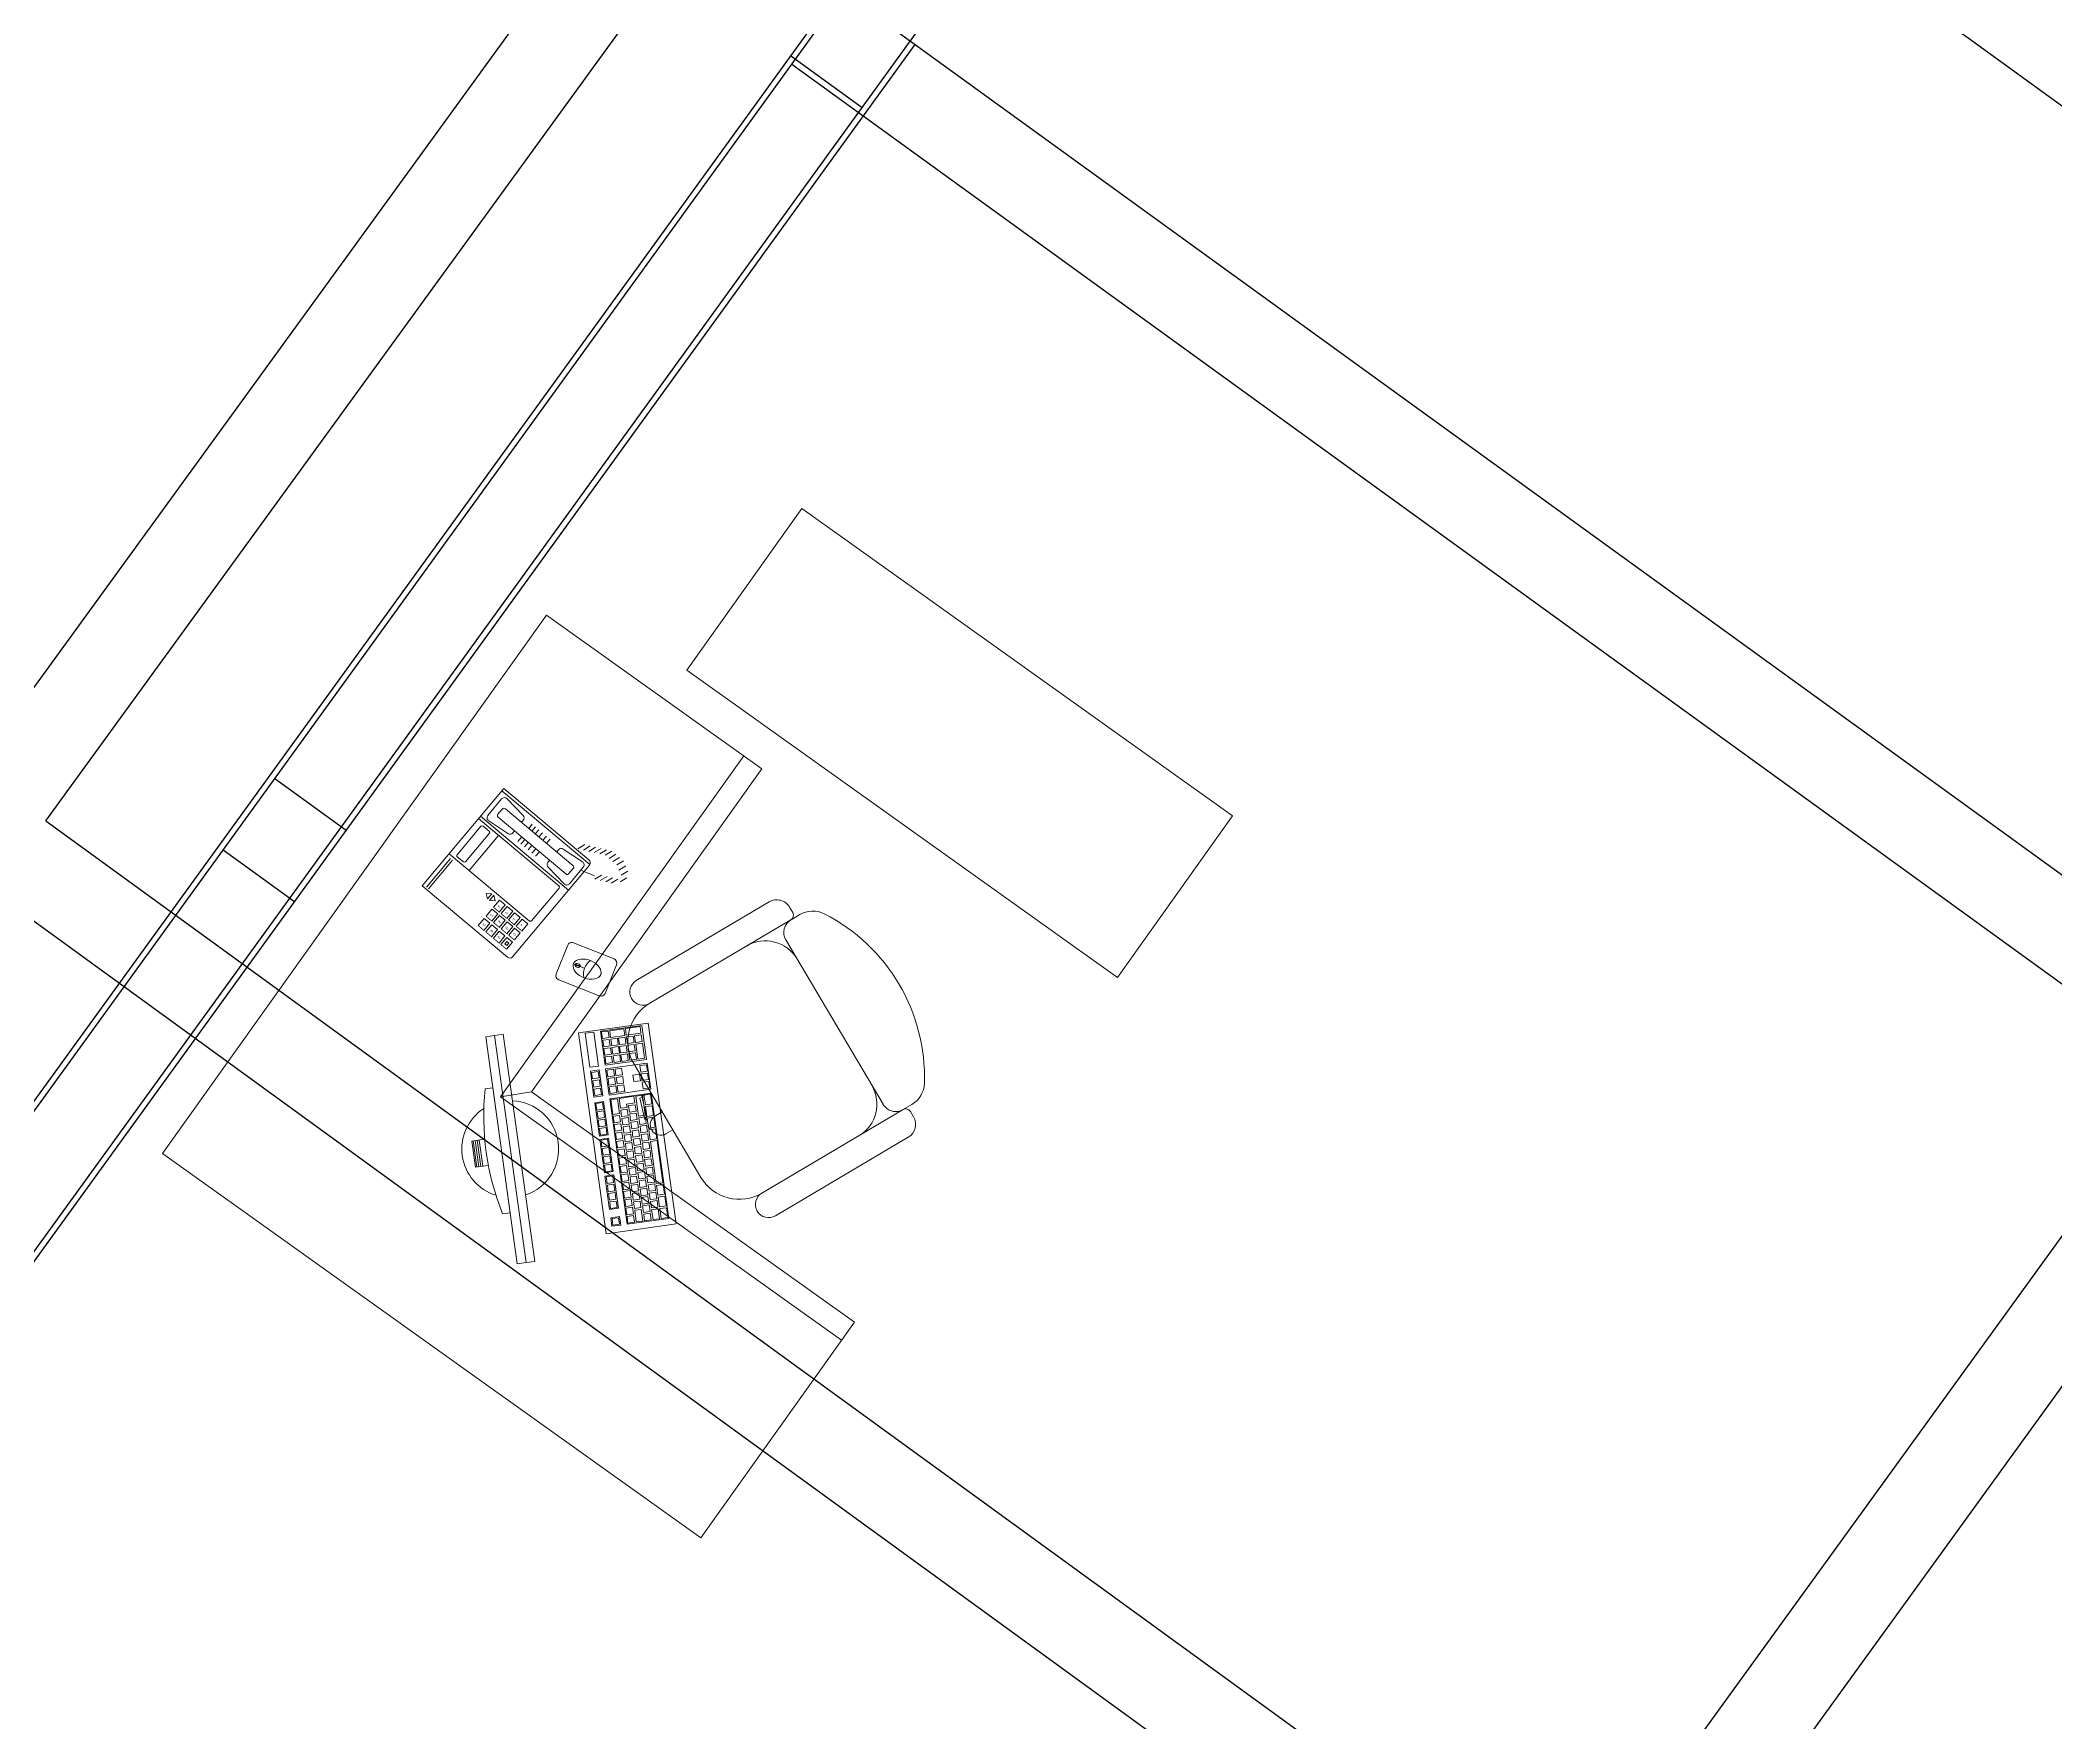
# Model space of a CAD drawing. Header units: metres. Extents: x 141303 to 146299, y 125960 to 127091.
# Drawn here: x 142364.159 to 142368.73, y 126633.129 to 126636.944 of the extents above; entities that cross this region are included whole.
import ezdxf

# ---------------------------------------------------------------- set-up
doc = ezdxf.new("R2010")
doc.units = ezdxf.units.M
doc.header["$MEASUREMENT"] = 0
for name, color, linetype, lineweight in [('C02_MOB-EQUIP GINE-PEDIATRÍA$0$MOBILIARIO ADMINISTRATIVO', 7, 'Continuous', 0), ('C07_MOB-C.EXT Y FARMACIA$0$007_ADMISIÓN_HOSPITALARIA$0$SANCTORUM_ADMISION HOSPITALARIA_V5$0$007_ADMISIÓN_HOSPITALARIA$0$02.-PLANTA BAJA GENERAL$0$MOB', 7, 'Continuous', 0), ('NVMI_WALL', 7, 'Continuous', 30)]:
    doc.layers.add(name, color=color, linetype=linetype, lineweight=lineweight)
doc.layers.add('Computadoras -TI', color=3, linetype='Continuous')
doc.layers.add('Telefonos -TI', color=3, linetype='Continuous')
doc.layers.get('0').off()
doc.styles.add('C07_MOB-C.EXT Y FARMACIA$0$007_ADMISIÓN_HOSPITALARIA$0$SANCTORUM_ADMISION HOSPITALARIA_V5$0$007_ADMISIÓN_HOSPITALARIA$0$02.-PLANTA BAJA GENERAL$0$LEROY', font='LEROY.SHX', dxfattribs={"width": 1.25, "height": 1})

# ---------------------------------------------------------------- blocks, each defined once
blk = doc.blocks.new('C02_MOB-EQUIP GINE-PEDIATRÍA$0$SILLA ADM')
at = {"lineweight": 0}
for p, q in [((20.5249, 67.9453, -0.0001), (20.2046, 68.0873, -0.0001)), ((20.5202, 67.8817, -0.0001), (20.1803, 68.0324, -0.0001)), ((20.047, 67.981, -0.0001), (19.9263, 67.7086, -0.0001)), ((20.5364, 67.888, -0.0001), (20.5421, 67.9009, -0.0001)), ((20.3013, 67.4687, -0.0001), (20.4766, 67.8643, -0.0001)), ((20.521, 67.8814, -0.0001), (20.5418, 67.8722, -0.0001)), ((19.9777, 67.5753, -0.0001), (20.3177, 67.4246, -0.0001)), ((19.9534, 67.5204, -0.0001), (20.2737, 67.3785, -0.0001)), ((20.3239, 67.4085, -0.0001), (20.3182, 67.3956, -0.0001)), ((20.3184, 67.4243, -0.0001), (20.3392, 67.4151, -0.0001))]:
    blk.add_line(p, q, dxfattribs=at)
at = {"lineweight": 0, "ltscale": 15}
for p, q in [((19.9992, 67.9254, -0.0001), (19.9479, 67.8682, -0.0001)), ((19.9925, 67.9255, -0.0001), (19.9591, 67.8883, -0.0001)), ((19.9591, 67.8883, -0.0001), (19.9629, 67.8849, -0.0001)), ((19.9925, 67.9255, -0.0001), (19.9963, 67.9221, -0.0001)), ((20.0158, 67.9105, -0.0001), (19.9992, 67.9254, -0.0001)), ((19.9479, 67.8682, -0.0001), (19.9511, 67.8657, -0.0001)), ((19.9962, 67.8663, -0.0001), (19.9798, 67.8735, -0.0001)), ((19.9771, 67.8233, -0.0001), (19.9607, 67.8306, -0.0001))]:
    blk.add_line(p, q, dxfattribs=at)
at = {"lineweight": 0}
for centre, radius, start, end in [((20.1925, 68.0598, -0.0001), 0.03, 66.0969, 246.0969), ((20.1394, 67.9401, -0.0001), 0.101, 66.0969, 156.0969), ((20.5113, 67.9145, -0.0001), 0.0337, 336.0969, 66.0969), ((20.38, 67.8525, -0.0001), 0.0835, 336.0969, 66.0969), ((20.5252, 67.8929, -0.0001), 0.0122, 246.0969, 336.0969), ((20.5074, 67.8506, -0.0001), 0.0337, 66.0969, 156.0969), ((20.5185, 67.8196, -0.0001), 0.0575, 8.5862, 66.0969), ((20.1641, 67.7661, -0.0001), 0.4159, 303.6077, 8.5862), ((20.0186, 67.6676, -0.0001), 0.101, 156.0969, 246.0969), ((19.9656, 67.5479, -0.0001), 0.03, 66.0969, 246.0969), ((20.2451, 67.5481, -0.0001), 0.0835, 246.0969, 336.0969), ((20.3321, 67.4551, -0.0001), 0.0337, 156.0969, 246.0969), ((20.2874, 67.4093, -0.0001), 0.0337, 246.0969, 336.0969), ((20.3127, 67.4135, -0.0001), 0.0122, 336.0969, 66.0969), ((20.3625, 67.4676, -0.0001), 0.0575, 246.0969, 303.6077)]:
    blk.add_arc(centre, radius, start, end, dxfattribs=at)
at = {"lineweight": 0, "ltscale": 15}
blk.add_arc((19.9703, 67.8521, -0.0001), 0.0235, 66.0697, 246.0697, dxfattribs=at)
blk = doc.blocks.new('C02_MOB-EQUIP GINE-PEDIATRÍA$0$DESK 1.50 X 1.50')
for points in [[(252.4956, -575.3548), (253.9956, -575.3548)], [(252.4956, -575.3548), (252.4956, -575.9548)], [(253.9956, -575.3548), (253.9956, -576.8548)], [(252.4956, -575.9048), (253.4456, -575.9048)], [(253.3956, -575.9548), (253.4456, -575.9048)], [(253.4456, -575.9048), (253.4456, -576.8548)], [(252.4956, -575.9548), (253.3956, -575.9548)], [(253.3956, -575.9548), (253.3956, -576.8548)], [(253.3956, -576.8548), (253.9956, -576.8548)]]:
    blk.add_lwpolyline(points)
blk = doc.blocks.new('C07_MOB-C.EXT Y FARMACIA$0$007_ADMISIÓN_HOSPITALARIA$0$SANCTORUM_ADMISION HOSPITALARIA_V5$0$007_ADMISIÓN_HOSPITALARIA$0$02.-PLANTA BAJA GENERAL$0$tel-ip-flat-10')
at = {"layer": 'C07_MOB-C.EXT Y FARMACIA$0$007_ADMISIÓN_HOSPITALARIA$0$SANCTORUM_ADMISION HOSPITALARIA_V5$0$007_ADMISIÓN_HOSPITALARIA$0$02.-PLANTA BAJA GENERAL$0$MOB'}
h = blk.add_hatch(dxfattribs=at)
h.set_pattern_fill('ACET-2D-ANSI31', color=256, scale=0.017696, angle=221.1209, style=0)
h.set_pattern_definition([(176.1209, (5.901504, -4.01507), (-0.00380107, -0.05605687), [])])
h.paths.add_polyline_path([(0.0428, -0.1461), (0.0419, -0.1332), (0.0302, -0.1434)])
h.paths.add_polyline_path([(0.0255, -0.1263), (0.0382, -0.129), (0.0265, -0.1392)])
at = {"lineweight": 0, "ltscale": 2}
for p, q in [((0.0601, 0.1378), (0.0692, 0.1533)), ((0.0624, 0.1581), (0.0715, 0.1736)), ((0.0633, 0.1255), (0.0724, 0.141)), ((0.0778, 0.1608), (0.0869, 0.1763)), ((0.0895, 0.156), (0.0986, 0.1715)), ((0.1013, 0.1511), (0.1104, 0.1666)), ((0.1088, 0.1426), (0.1179, 0.1581)), ((0.1162, 0.134), (0.1253, 0.1495)), ((0.1237, 0.1254), (0.1328, 0.1409)), ((0.0665, 0.1132), (0.0756, 0.1287)), ((0.0697, 0.1009), (0.0788, 0.1164)), ((0.0912, 0.0693), (0.0777, 0.1004)), ((0.1269, 0.1131), (0.136, 0.1286)), ((0.1301, 0.1008), (0.1392, 0.1163)), ((0.1333, 0.0885), (0.1424, 0.104)), ((0.1365, 0.0762), (0.1456, 0.0917)), ((0.1022, 0.0892), (-0.1022, -0.0892)), ((0.0974, 0.0751), (0.0609, 0.0432)), ((0.0951, 0.0524), (0.0837, 0.0424)), ((0.0951, 0.0524), (0.0837, 0.0424)), ((0.1022, 0.0519), (0.2338, -0.0988)), ((0.1034, 0.0903), (0.2748, -0.106)), ((0.1099, 0.0736), (0.1396, 0.0308)), ((0.114, 0.0884), (0.2799, -0.1016)), ((0.1397, 0.0639), (0.1488, 0.0794)), ((0.0516, 0.0193), (-0.0216, -0.0446)), ((0.0464, 0.0405), (0.2178, -0.1558)), ((0.0563, 0.019), (0.2127, -0.1602)), ((0.0991, -0.0045), (0.0608, 0.0307)), ((0.0832, 0.0353), (0.2148, -0.1154)), ((0.1382, 0.0197), (0.1338, 0.0158)), ((0.163, 0.0011), (0.1537, -0.007)), ((0.1148, -0.0008), (0.1103, -0.0047)), ((0.1347, -0.0236), (0.1246, -0.0324)), ((0.1418, -0.0318), (0.1317, -0.0405)), ((0.1494, -0.0405), (0.1393, -0.0493)), ((0.1701, -0.0071), (0.1608, -0.0152)), ((0.1777, -0.0158), (0.1684, -0.0239)), ((0.1848, -0.0239), (0.1755, -0.032)), ((0.1914, -0.0315), (0.1821, -0.0396)), ((0.1975, -0.0384), (0.1882, -0.0465)), ((-0.0692, -0.0889), (-0.085, -0.1026)), ((-0.0692, -0.0889), (-0.0581, -0.1015)), ((-0.0484, -0.0707), (-0.0642, -0.0845)), ((-0.0373, -0.0834), (-0.0531, -0.0971)), ((-0.0337, -0.0875), (-0.0495, -0.1013)), ((-0.0484, -0.0707), (-0.0373, -0.0834)), ((-0.0285, -0.0533), (-0.0442, -0.0671)), ((-0.0337, -0.0875), (-0.0227, -0.1002)), ((-0.0174, -0.066), (-0.0332, -0.0797)), ((-0.0138, -0.0701), (-0.0296, -0.0839)), ((-0.0285, -0.0533), (-0.0174, -0.066)), ((-0.0219, -0.0493), (0.1346, -0.2285)), ((-0.0027, -0.0828), (-0.0185, -0.0965)), ((0.0009, -0.0869), (-0.0149, -0.1007)), ((-0.0138, -0.0701), (-0.0027, -0.0828)), ((0.0009, -0.0869), (0.012, -0.0996)), ((0.1565, -0.0486), (0.1464, -0.0574)), ((0.1631, -0.0562), (0.153, -0.065)), ((0.1692, -0.0631), (0.1591, -0.0719)), ((0.1833, -0.0793), (0.1788, -0.0832)), ((0.2067, -0.0588), (0.2023, -0.0627)), ((0.2563, -0.0942), (0.218, -0.0589)), ((-0.103, -0.101), (0.0629, -0.291)), ((-0.0709, -0.0974), (-0.0764, -0.1022)), ((-0.0764, -0.1022), (-0.0728, -0.1063)), ((-0.0581, -0.1015), (-0.0739, -0.1153)), ((-0.0728, -0.1063), (-0.0673, -0.1015)), ((-0.0673, -0.1015), (-0.0709, -0.0974)), ((-0.0545, -0.1057), (-0.0703, -0.1194)), ((-0.0435, -0.1183), (-0.0592, -0.1321)), ((-0.0398, -0.1225), (-0.0556, -0.1363)), ((-0.0545, -0.1057), (-0.0435, -0.1183)), ((-0.0288, -0.1352), (-0.0446, -0.1489)), ((-0.0398, -0.1225), (-0.0288, -0.1352)), ((-0.0227, -0.1002), (-0.0384, -0.1139)), ((-0.019, -0.1043), (-0.0348, -0.1181)), ((-0.008, -0.117), (-0.0237, -0.1308)), ((-0.0044, -0.1211), (-0.0201, -0.1349)), ((-0.019, -0.1043), (-0.008, -0.117)), ((0.0067, -0.1338), (-0.0091, -0.1476)), ((-0.0044, -0.1211), (0.0067, -0.1338)), ((0.012, -0.0996), (-0.0038, -0.1134)), ((0.0156, -0.1037), (-0.0002, -0.1175)), ((0.0266, -0.1164), (0.0109, -0.1302)), ((0.0156, -0.1037), (0.0266, -0.1164)), ((0.0255, -0.1263), (0.0265, -0.1392)), ((0.0255, -0.1263), (0.0382, -0.129)), ((0.0382, -0.129), (0.0265, -0.1392)), ((0.0419, -0.1332), (0.0302, -0.1434)), ((0.0428, -0.1461), (0.0419, -0.1332)), ((0.2799, -0.1016), (0.0629, -0.291)), ((0.1735, -0.1153), (0.0953, -0.1835)), ((0.179, -0.1361), (0.1154, -0.1916)), ((0.1775, -0.0943), (0.2072, -0.137)), ((0.1837, -0.1365), (0.1957, -0.1502)), ((0.2561, -0.1067), (0.2196, -0.1386)), ((0.2333, -0.1059), (0.2219, -0.1159)), ((-0.0252, -0.1393), (-0.0409, -0.1531)), ((-0.0141, -0.152), (-0.0299, -0.1657)), ((-0.0252, -0.1393), (-0.0141, -0.152)), ((0.0428, -0.1461), (0.0302, -0.1434)), ((0.1954, -0.155), (0.1319, -0.2105)), ((0.1196, -0.2212), (0.056, -0.2767)), ((0.1234, -0.2256), (0.0598, -0.281)), ((0.1151, -0.1964), (0.1271, -0.2101))]:
    blk.add_line(p, q, dxfattribs=at)
at = {"lineweight": 0, "const_width": 0.00178}
for points in [[(-0.0642, -0.0845), (-0.0531, -0.0971)], [(-0.0442, -0.0671), (-0.0332, -0.0797)], [(-0.0296, -0.0839), (-0.0185, -0.0965)], [(-0.085, -0.1026), (-0.0739, -0.1153)], [(-0.0703, -0.1194), (-0.0592, -0.1321)], [(-0.0556, -0.1363), (-0.0446, -0.1489)], [(-0.0495, -0.1013), (-0.0384, -0.1139)], [(-0.0348, -0.1181), (-0.0237, -0.1308)], [(-0.0201, -0.1349), (-0.0091, -0.1476)], [(-0.0149, -0.1007), (-0.0038, -0.1134)], [(-0.0002, -0.1175), (0.0109, -0.1302)], [(-0.0409, -0.1531), (-0.0299, -0.1657)]]:
    blk.add_lwpolyline(points, dxfattribs=at)
at = {"lineweight": 0, "ltscale": 2}
for centre, radius, start, end in [((0.0984, 0.0486), 0.00504, 41.1209, 131.1209), ((0.0984, 0.0486), 0.00504, 41.1209, 131.1209), ((0.103, 0.0688), 0.00841, 34.823, 131.1209), ((0.1077, 0.0828), 0.00841, 41.1209, 131.1209), ((0.0538, 0.0168), 0.00336, 41.1209, 131.1209), ((0.0664, 0.0369), 0.00841, 131.1209, 227.4187), ((0.087, 0.0386), 0.00504, 131.1209, 221.1209), ((0.087, 0.0386), 0.00504, 131.1209, 221.1209), ((0.1327, 0.026), 0.00841, 311.1209, 34.823), ((-0.0193, -0.0471), 0.00336, 131.1209, 221.1209), ((0.1048, 0.0016), 0.00841, 227.4187, 311.1209), ((-0.0966, -0.0955), 0.00841, 131.1209, 221.1209), ((0.1844, -0.0895), 0.00841, 131.1209, 214.823), ((0.2123, -0.0651), 0.00841, 47.4187, 131.1209), ((0.1812, -0.1387), 0.00336, 41.1209, 131.1209), ((0.2141, -0.1322), 0.00841, 214.823, 311.1209), ((0.2186, -0.1121), 0.00504, 221.1209, 311.1209), ((0.23, -0.1021), 0.00504, 311.1209, 41.1209), ((0.2506, -0.1004), 0.00841, 311.1209, 47.4187), ((0.1932, -0.1524), 0.00336, 311.1209, 41.1209), ((0.1176, -0.1942), 0.00336, 131.1209, 221.1209), ((0.1296, -0.2079), 0.00336, 221.1209, 311.1209)]:
    blk.add_arc(centre, radius, start, end, dxfattribs=at)
at = {"lineweight": 0, "ltscale": 2, "style": 'C07_MOB-C.EXT Y FARMACIA$0$007_ADMISIÓN_HOSPITALARIA$0$SANCTORUM_ADMISION HOSPITALARIA_V5$0$007_ADMISIÓN_HOSPITALARIA$0$02.-PLANTA BAJA GENERAL$0$LEROY'}
for s, p in [('0', (-0.0516, -0.0802)), ('*', (-0.0323, -0.0633)), ('7', (-0.0178, -0.0799)), ('9', (-0.0578, -0.1149)), ('6', (-0.0433, -0.1315)), ('8', (-0.0371, -0.0968)), ('5', (-0.0226, -0.1134)), ('2', (-0.0077, -0.1305)), ('4', (-0.0033, -0.0966)), ('1', (0.0116, -0.1136)), ('3', (-0.0284, -0.1486))]:
    blk.add_text(s, height=0.00633, rotation=221.1209, dxfattribs=at).set_placement(p)
blk = doc.blocks.new('C07_MOB-C.EXT Y FARMACIA$0$01.TLAT_TRIAGE - 06$0$02.COV_LNDV_MONTAJE - 00$0$Mob  -  PC 02')
at = {"lineweight": 0}
for p, q in [((0.2203, 0.4592), (-0.2397, 0.4592)), ((-0.2397, 0.4592), (-0.2397, 0.2992)), ((0.2203, 0.2992), (0.2203, 0.4592)), ((-0.1587, 0.4442), (-0.2366, 0.4442)), ((-0.2366, 0.4442), (-0.2366, 0.3492)), ((-0.2195, 0.4397), (-0.2345, 0.4397)), ((-0.2345, 0.4397), (-0.2345, 0.4062)), ((-0.2345, 0.4062), (-0.2345, 0.4397)), ((-0.2195, 0.4062), (-0.2195, 0.4397)), ((-0.2003, 0.4397), (-0.2153, 0.4397)), ((-0.2153, 0.4397), (-0.2153, 0.4247)), ((-0.2153, 0.4247), (-0.2153, 0.4397)), ((-0.2153, 0.4247), (-0.2003, 0.4247)), ((-0.2003, 0.4212), (-0.2153, 0.4212)), ((-0.2153, 0.4212), (-0.2153, 0.4062)), ((-0.2153, 0.4062), (-0.2153, 0.4212)), ((-0.2003, 0.4247), (-0.2003, 0.4397)), ((-0.2003, 0.4062), (-0.2003, 0.4212)), ((-0.1621, 0.4397), (-0.1962, 0.4397)), ((-0.1962, 0.4397), (-0.1962, 0.4247)), ((-0.1962, 0.4247), (-0.1962, 0.4397)), ((-0.1962, 0.4247), (-0.1621, 0.4247)), ((-0.1812, 0.4212), (-0.1962, 0.4212)), ((-0.1962, 0.4212), (-0.1962, 0.4062)), ((-0.1962, 0.4062), (-0.1962, 0.4212)), ((-0.1812, 0.4062), (-0.1812, 0.4212)), ((-0.1621, 0.4212), (-0.1771, 0.4212)), ((-0.1771, 0.4212), (-0.1771, 0.4062)), ((-0.1771, 0.4062), (-0.1771, 0.4212)), ((-0.1621, 0.4247), (-0.1621, 0.4397)), ((-0.1621, 0.4062), (-0.1621, 0.4212)), ((-0.1587, 0.3492), (-0.1587, 0.4442)), ((-0.1502, 0.3492), (-0.1502, 0.4442)), ((-0.1502, 0.4442), (-0.0902, 0.4442)), ((-0.1318, 0.4422), (-0.1468, 0.4422)), ((-0.1468, 0.4422), (-0.1468, 0.4272)), ((-0.1468, 0.4272), (-0.1468, 0.4422)), ((-0.1468, 0.4272), (-0.1318, 0.4272)), ((-0.1318, 0.4272), (-0.1318, 0.4422)), ((-0.1127, 0.4422), (-0.1277, 0.4422)), ((-0.1277, 0.4422), (-0.1277, 0.4272)), ((-0.1277, 0.4272), (-0.1277, 0.4422)), ((-0.1277, 0.4272), (-0.1127, 0.4272)), ((-0.1127, 0.4237), (-0.1277, 0.4237)), ((-0.1277, 0.4237), (-0.1277, 0.4087)), ((-0.1277, 0.4087), (-0.1277, 0.4237)), ((-0.1127, 0.4272), (-0.1127, 0.4422)), ((-0.1127, 0.4087), (-0.1127, 0.4237)), ((-0.0936, 0.4422), (-0.1086, 0.4422)), ((-0.1086, 0.4422), (-0.1086, 0.4272)), ((-0.1086, 0.4272), (-0.1086, 0.4422)), ((-0.1086, 0.4272), (-0.0936, 0.4272)), ((-0.0936, 0.4272), (-0.0936, 0.4422)), ((-0.0902, 0.4442), (-0.0902, 0.3492)), ((-0.0817, 0.3492), (-0.0817, 0.4442)), ((0.2053, 0.4442), (-0.0817, 0.4442)), ((-0.0571, 0.4422), (-0.0796, 0.4422)), ((-0.0796, 0.4422), (-0.0796, 0.4272)), ((-0.0796, 0.4272), (-0.0796, 0.4422)), ((-0.0796, 0.4272), (-0.0571, 0.4272)), ((-0.0339, 0.4235), (-0.0796, 0.4235)), ((-0.0796, 0.4235), (-0.0796, 0.4085)), ((-0.0796, 0.4085), (-0.0796, 0.4235)), ((-0.0571, 0.4272), (-0.0571, 0.4422)), ((-0.0305, 0.4422), (-0.053, 0.4422)), ((-0.053, 0.4422), (-0.053, 0.4272)), ((-0.053, 0.4272), (-0.053, 0.4422)), ((-0.053, 0.4272), (-0.0305, 0.4272)), ((-0.0339, 0.4085), (-0.0339, 0.4235)), ((-0.0305, 0.4272), (-0.0305, 0.4422)), ((-0.0147, 0.4235), (-0.0297, 0.4235)), ((-0.0297, 0.4235), (-0.0297, 0.4085)), ((-0.0297, 0.4085), (-0.0297, 0.4235)), ((-0.0039, 0.4422), (-0.0264, 0.4422)), ((-0.0264, 0.4422), (-0.0264, 0.4272)), ((-0.0264, 0.4272), (-0.0264, 0.4422)), ((-0.0264, 0.4272), (-0.0039, 0.4272)), ((-0.0147, 0.4085), (-0.0147, 0.4235)), ((0.0044, 0.4235), (-0.0106, 0.4235)), ((-0.0106, 0.4235), (-0.0106, 0.4085)), ((-0.0106, 0.4085), (-0.0106, 0.4235)), ((-0.0039, 0.4272), (-0.0039, 0.4422)), ((0.0228, 0.4422), (0.0003, 0.4422)), ((0.0003, 0.4422), (0.0003, 0.4272)), ((0.0003, 0.4272), (0.0003, 0.4422)), ((0.0003, 0.4272), (0.0228, 0.4272)), ((0.0044, 0.4085), (0.0044, 0.4235)), ((0.0235, 0.4235), (0.0085, 0.4235)), ((0.0085, 0.4235), (0.0085, 0.4085)), ((0.0085, 0.4085), (0.0085, 0.4235)), ((0.0228, 0.4272), (0.0228, 0.4422)), ((0.0235, 0.4085), (0.0235, 0.4235)), ((0.1233, 0.4422), (0.0269, 0.4422)), ((0.0269, 0.4422), (0.0269, 0.4272)), ((0.0269, 0.4272), (0.0269, 0.4422)), ((0.0269, 0.4272), (0.1233, 0.4272)), ((0.0427, 0.4235), (0.0277, 0.4235)), ((0.0277, 0.4235), (0.0277, 0.4085)), ((0.0277, 0.4085), (0.0277, 0.4235)), ((0.0427, 0.4085), (0.0427, 0.4235)), ((0.0618, 0.4235), (0.0468, 0.4235)), ((0.0468, 0.4235), (0.0468, 0.4085)), ((0.0468, 0.4085), (0.0468, 0.4235)), ((0.0618, 0.4085), (0.0618, 0.4235)), ((0.0809, 0.4235), (0.0659, 0.4235)), ((0.0659, 0.4235), (0.0659, 0.4085)), ((0.0659, 0.4085), (0.0659, 0.4235)), ((0.0809, 0.4085), (0.0809, 0.4235)), ((0.1001, 0.4235), (0.0851, 0.4235)), ((0.0851, 0.4235), (0.0851, 0.4085)), ((0.0851, 0.4085), (0.0851, 0.4235)), ((0.1001, 0.4085), (0.1001, 0.4235)), ((0.1192, 0.4235), (0.1042, 0.4235)), ((0.1042, 0.4235), (0.1042, 0.4085)), ((0.1042, 0.4085), (0.1042, 0.4235)), ((0.1192, 0.4085), (0.1192, 0.4235)), ((0.1233, 0.4272), (0.1233, 0.4422)), ((0.1383, 0.4235), (0.1233, 0.4235)), ((0.1233, 0.4235), (0.1233, 0.4085)), ((0.1233, 0.4085), (0.1233, 0.4235)), ((0.15, 0.4422), (0.1275, 0.4422)), ((0.1275, 0.4422), (0.1275, 0.4272)), ((0.1275, 0.4272), (0.1275, 0.4422)), ((0.1275, 0.4272), (0.15, 0.4272)), ((0.1383, 0.4085), (0.1383, 0.4235)), ((0.1575, 0.4235), (0.1425, 0.4235)), ((0.1425, 0.4235), (0.1425, 0.4085)), ((0.1425, 0.4085), (0.1425, 0.4235)), ((0.15, 0.4272), (0.15, 0.4422)), ((0.1766, 0.4422), (0.1541, 0.4422)), ((0.1541, 0.4422), (0.1541, 0.4272)), ((0.1541, 0.4272), (0.1541, 0.4422)), ((0.1541, 0.4272), (0.1766, 0.4272)), ((0.1575, 0.4085), (0.1575, 0.4235)), ((0.1766, 0.4235), (0.1616, 0.4235)), ((0.1616, 0.4235), (0.1616, 0.4085)), ((0.1616, 0.4085), (0.1616, 0.4235)), ((0.1766, 0.4272), (0.1766, 0.4422)), ((0.1766, 0.4085), (0.1766, 0.4235)), ((0.2032, 0.4422), (0.1807, 0.4422)), ((0.1807, 0.4422), (0.1807, 0.4272)), ((0.1807, 0.4272), (0.1807, 0.4422)), ((0.1807, 0.4272), (0.2032, 0.4272)), ((0.2032, 0.4235), (0.1807, 0.4235)), ((0.1807, 0.4235), (0.1807, 0.4085)), ((0.1807, 0.4085), (0.1807, 0.4235)), ((0.2032, 0.4272), (0.2032, 0.4422)), ((0.2032, 0.4085), (0.2032, 0.4235)), ((0.2053, 0.3492), (0.2053, 0.4442)), ((-0.3944, 0.4024), (-0.4434, 0.3162)), ((-0.3852, 0.3639), (-0.3806, 0.3667)), ((-0.3198, 0.3715), (-0.3808, 0.4062)), ((-0.3806, 0.3667), (-0.3759, 0.3686)), ((-0.3759, 0.3686), (-0.3714, 0.3694)), ((-0.3714, 0.3694), (-0.3673, 0.3691)), ((-0.3673, 0.3691), (-0.3635, 0.3676)), ((-0.3635, 0.3676), (-0.3604, 0.3652)), ((-0.2345, 0.4062), (-0.2195, 0.4062)), ((-0.2195, 0.4027), (-0.2345, 0.4027)), ((-0.2345, 0.4027), (-0.2345, 0.3702)), ((-0.2345, 0.3702), (-0.2345, 0.4027)), ((-0.2345, 0.3702), (-0.2195, 0.3702)), ((-0.2195, 0.3667), (-0.2345, 0.3667)), ((-0.2345, 0.3667), (-0.2345, 0.3517)), ((-0.2345, 0.3517), (-0.2345, 0.3667)), ((-0.2195, 0.3702), (-0.2195, 0.4027)), ((-0.2195, 0.3517), (-0.2195, 0.3667)), ((-0.2153, 0.4062), (-0.2003, 0.4062)), ((-0.2003, 0.4027), (-0.2153, 0.4027)), ((-0.2153, 0.4027), (-0.2153, 0.3877)), ((-0.2153, 0.3877), (-0.2153, 0.4027)), ((-0.2153, 0.3877), (-0.2003, 0.3877)), ((-0.2003, 0.3852), (-0.2153, 0.3852)), ((-0.2153, 0.3852), (-0.2153, 0.3702)), ((-0.2153, 0.3702), (-0.2153, 0.3852)), ((-0.2153, 0.3702), (-0.2003, 0.3702)), ((-0.2003, 0.3667), (-0.2153, 0.3667)), ((-0.2153, 0.3667), (-0.2153, 0.3517)), ((-0.2153, 0.3517), (-0.2153, 0.3667)), ((-0.2003, 0.3877), (-0.2003, 0.4027)), ((-0.2003, 0.3702), (-0.2003, 0.3852)), ((-0.2003, 0.3517), (-0.2003, 0.3667)), ((-0.1962, 0.4062), (-0.1812, 0.4062)), ((-0.1812, 0.4027), (-0.1962, 0.4027)), ((-0.1962, 0.4027), (-0.1962, 0.3877)), ((-0.1962, 0.3877), (-0.1962, 0.4027)), ((-0.1962, 0.3877), (-0.1812, 0.3877)), ((-0.1812, 0.3852), (-0.1962, 0.3852)), ((-0.1962, 0.3852), (-0.1962, 0.3702)), ((-0.1962, 0.3702), (-0.1962, 0.3852)), ((-0.1962, 0.3702), (-0.1812, 0.3702)), ((-0.1812, 0.3667), (-0.1962, 0.3667)), ((-0.1962, 0.3667), (-0.1962, 0.3517)), ((-0.1962, 0.3517), (-0.1962, 0.3667)), ((-0.1812, 0.3877), (-0.1812, 0.4027)), ((-0.1812, 0.3702), (-0.1812, 0.3852)), ((-0.1812, 0.3517), (-0.1812, 0.3667)), ((-0.1771, 0.4062), (-0.1621, 0.4062)), ((-0.1621, 0.4027), (-0.1771, 0.4027)), ((-0.1771, 0.4027), (-0.1771, 0.3877)), ((-0.1771, 0.3877), (-0.1771, 0.4027)), ((-0.1771, 0.3877), (-0.1621, 0.3877)), ((-0.1621, 0.3852), (-0.1771, 0.3852)), ((-0.1771, 0.3852), (-0.1771, 0.3702)), ((-0.1771, 0.3702), (-0.1771, 0.3852)), ((-0.1771, 0.3702), (-0.1621, 0.3702)), ((-0.1621, 0.3667), (-0.1771, 0.3667)), ((-0.1771, 0.3667), (-0.1771, 0.3517)), ((-0.1771, 0.3517), (-0.1771, 0.3667)), ((-0.1621, 0.3877), (-0.1621, 0.4027)), ((-0.1621, 0.3702), (-0.1621, 0.3852)), ((-0.1621, 0.3517), (-0.1621, 0.3667)), ((-0.1318, 0.3852), (-0.1468, 0.3852)), ((-0.1468, 0.3852), (-0.1468, 0.3702)), ((-0.1468, 0.3702), (-0.1468, 0.3852)), ((-0.1468, 0.3702), (-0.1318, 0.3702)), ((-0.1318, 0.3667), (-0.1468, 0.3667)), ((-0.1468, 0.3667), (-0.1468, 0.3517)), ((-0.1468, 0.3517), (-0.1468, 0.3667)), ((-0.1318, 0.3702), (-0.1318, 0.3852)), ((-0.1318, 0.3517), (-0.1318, 0.3667)), ((-0.1277, 0.4087), (-0.1127, 0.4087)), ((-0.1127, 0.3852), (-0.1277, 0.3852)), ((-0.1277, 0.3852), (-0.1277, 0.3702)), ((-0.1277, 0.3702), (-0.1277, 0.3852)), ((-0.1277, 0.3702), (-0.1127, 0.3702)), ((-0.1127, 0.3667), (-0.1277, 0.3667)), ((-0.1277, 0.3667), (-0.1277, 0.3517)), ((-0.1277, 0.3517), (-0.1277, 0.3667)), ((-0.1127, 0.3702), (-0.1127, 0.3852)), ((-0.1127, 0.3517), (-0.1127, 0.3667)), ((-0.0936, 0.3852), (-0.1086, 0.3852)), ((-0.1086, 0.3852), (-0.1086, 0.3702)), ((-0.1086, 0.3702), (-0.1086, 0.3852)), ((-0.1086, 0.3702), (-0.0936, 0.3702)), ((-0.0936, 0.3667), (-0.1086, 0.3667)), ((-0.1086, 0.3667), (-0.1086, 0.3517)), ((-0.1086, 0.3517), (-0.1086, 0.3667)), ((-0.0936, 0.3702), (-0.0936, 0.3852)), ((-0.0936, 0.3517), (-0.0936, 0.3667)), ((-0.0647, 0.4043), (-0.0797, 0.4043)), ((-0.0797, 0.4043), (-0.0796, 0.3702)), ((-0.0796, 0.3702), (-0.0797, 0.4043)), ((-0.0796, 0.4085), (-0.0339, 0.4085)), ((-0.0796, 0.3702), (-0.0571, 0.3702)), ((-0.0455, 0.3662), (-0.0796, 0.3662)), ((-0.0796, 0.3662), (-0.0796, 0.3512)), ((-0.0796, 0.3512), (-0.0796, 0.3662)), ((-0.0647, 0.3852), (-0.0647, 0.4043)), ((-0.0571, 0.3852), (-0.0647, 0.3852)), ((-0.0455, 0.4043), (-0.0605, 0.4043)), ((-0.0605, 0.4043), (-0.0605, 0.3893)), ((-0.0605, 0.3893), (-0.0605, 0.4043)), ((-0.0605, 0.3893), (-0.0455, 0.3893)), ((-0.0571, 0.3702), (-0.0571, 0.3852)), ((-0.038, 0.3852), (-0.053, 0.3852)), ((-0.053, 0.3852), (-0.053, 0.3702)), ((-0.053, 0.3702), (-0.053, 0.3852)), ((-0.053, 0.3702), (-0.038, 0.3702)), ((-0.0455, 0.3893), (-0.0455, 0.4043)), ((-0.0455, 0.3512), (-0.0455, 0.3662)), ((-0.0264, 0.4043), (-0.0414, 0.4043)), ((-0.0414, 0.4043), (-0.0414, 0.3893)), ((-0.0414, 0.3893), (-0.0414, 0.4043)), ((-0.0414, 0.3893), (-0.0264, 0.3893)), ((-0.0264, 0.3662), (-0.0414, 0.3662)), ((-0.0414, 0.3662), (-0.0414, 0.3512)), ((-0.0414, 0.3512), (-0.0414, 0.3662)), ((-0.038, 0.3702), (-0.038, 0.3852)), ((-0.0189, 0.3852), (-0.0339, 0.3852)), ((-0.0339, 0.3852), (-0.0339, 0.3702)), ((-0.0339, 0.3702), (-0.0339, 0.3852)), ((-0.0339, 0.3702), (-0.0189, 0.3702)), ((-0.0297, 0.4085), (-0.0147, 0.4085)), ((-0.0264, 0.3893), (-0.0264, 0.4043)), ((-0.0264, 0.3512), (-0.0264, 0.3662)), ((-0.0073, 0.4043), (-0.0223, 0.4043)), ((-0.0223, 0.4043), (-0.0223, 0.3893)), ((-0.0223, 0.3893), (-0.0223, 0.4043)), ((-0.0223, 0.3893), (-0.0073, 0.3893)), ((-0.0072, 0.3662), (-0.0222, 0.3662)), ((-0.0222, 0.3662), (-0.0222, 0.3512)), ((-0.0222, 0.3512), (-0.0222, 0.3662)), ((-0.0189, 0.3702), (-0.0189, 0.3852)), ((0.0003, 0.3852), (-0.0147, 0.3852)), ((-0.0147, 0.3852), (-0.0147, 0.3702)), ((-0.0147, 0.3702), (-0.0147, 0.3852)), ((-0.0147, 0.3702), (0.0003, 0.3702)), ((-0.0106, 0.4085), (0.0044, 0.4085)), ((-0.0073, 0.3893), (-0.0073, 0.4043)), ((-0.0072, 0.3512), (-0.0072, 0.3662)), ((0.0119, 0.4043), (-0.0031, 0.4043)), ((-0.0031, 0.4043), (-0.0031, 0.3893)), ((-0.0031, 0.3893), (-0.0031, 0.4043)), ((-0.0031, 0.3893), (0.0119, 0.3893)), ((0.0119, 0.3662), (-0.0031, 0.3662)), ((-0.0031, 0.3662), (-0.0031, 0.3512)), ((-0.0031, 0.3512), (-0.0031, 0.3662)), ((0.0003, 0.3702), (0.0003, 0.3852)), ((0.0194, 0.3852), (0.0044, 0.3852)), ((0.0044, 0.3852), (0.0044, 0.3702)), ((0.0044, 0.3702), (0.0044, 0.3852)), ((0.0044, 0.3702), (0.0194, 0.3702)), ((0.0085, 0.4085), (0.0235, 0.4085)), ((0.0119, 0.3893), (0.0119, 0.4043)), ((0.0119, 0.3512), (0.0119, 0.3662)), ((0.031, 0.4043), (0.016, 0.4043)), ((0.016, 0.4043), (0.016, 0.3893)), ((0.016, 0.3893), (0.016, 0.4043)), ((0.016, 0.3893), (0.031, 0.3893)), ((0.031, 0.3662), (0.016, 0.3662)), ((0.016, 0.3662), (0.016, 0.3512)), ((0.016, 0.3512), (0.016, 0.3662)), ((0.0194, 0.3702), (0.0194, 0.3852)), ((0.0385, 0.3852), (0.0235, 0.3852)), ((0.0235, 0.3852), (0.0235, 0.3702)), ((0.0235, 0.3702), (0.0235, 0.3852)), ((0.0235, 0.3702), (0.0385, 0.3702)), ((0.0277, 0.4085), (0.0427, 0.4085)), ((0.031, 0.3893), (0.031, 0.4043)), ((0.031, 0.3512), (0.031, 0.3662)), ((0.0501, 0.4043), (0.0351, 0.4043)), ((0.0351, 0.4043), (0.0351, 0.3893)), ((0.0351, 0.3893), (0.0351, 0.4043)), ((0.0351, 0.3893), (0.0501, 0.3893)), ((0.0502, 0.3662), (0.0352, 0.3662)), ((0.0352, 0.3662), (0.0352, 0.3512)), ((0.0352, 0.3512), (0.0352, 0.3662)), ((0.0385, 0.3702), (0.0385, 0.3852)), ((0.0577, 0.3852), (0.0427, 0.3852)), ((0.0427, 0.3852), (0.0427, 0.3702)), ((0.0427, 0.3702), (0.0427, 0.3852)), ((0.0427, 0.3702), (0.0577, 0.3702)), ((0.0468, 0.4085), (0.0618, 0.4085)), ((0.0501, 0.3893), (0.0501, 0.4043)), ((0.0502, 0.3512), (0.0502, 0.3662)), ((0.0693, 0.4043), (0.0543, 0.4043)), ((0.0543, 0.4043), (0.0543, 0.3893)), ((0.0543, 0.3893), (0.0543, 0.4043)), ((0.0543, 0.3893), (0.0693, 0.3893)), ((0.0693, 0.3662), (0.0543, 0.3662)), ((0.0543, 0.3662), (0.0543, 0.3512)), ((0.0543, 0.3512), (0.0543, 0.3662)), ((0.0577, 0.3702), (0.0577, 0.3852)), ((0.0768, 0.3852), (0.0618, 0.3852)), ((0.0618, 0.3852), (0.0618, 0.3702)), ((0.0618, 0.3702), (0.0618, 0.3852)), ((0.0618, 0.3702), (0.0768, 0.3702)), ((0.0659, 0.4085), (0.0809, 0.4085)), ((0.0693, 0.3893), (0.0693, 0.4043)), ((0.0693, 0.3512), (0.0693, 0.3662)), ((0.0884, 0.4043), (0.0734, 0.4043)), ((0.0734, 0.4043), (0.0734, 0.3893)), ((0.0734, 0.3893), (0.0734, 0.4043)), ((0.0734, 0.3893), (0.0884, 0.3893)), ((0.0884, 0.3662), (0.0734, 0.3662)), ((0.0734, 0.3662), (0.0734, 0.3512)), ((0.0734, 0.3512), (0.0734, 0.3662)), ((0.0768, 0.3702), (0.0768, 0.3852)), ((0.0959, 0.3852), (0.0809, 0.3852)), ((0.0809, 0.3852), (0.0809, 0.3702)), ((0.0809, 0.3702), (0.0809, 0.3852)), ((0.0809, 0.3702), (0.0959, 0.3702)), ((0.0851, 0.4085), (0.1001, 0.4085)), ((0.0884, 0.3893), (0.0884, 0.4043)), ((0.0884, 0.3512), (0.0884, 0.3662)), ((0.1075, 0.4043), (0.0925, 0.4043)), ((0.0925, 0.4043), (0.0925, 0.3893)), ((0.0925, 0.3893), (0.0925, 0.4043)), ((0.0925, 0.3893), (0.1075, 0.3893)), ((0.1076, 0.3662), (0.0926, 0.3662)), ((0.0926, 0.3662), (0.0926, 0.3512)), ((0.0926, 0.3512), (0.0926, 0.3662)), ((0.0959, 0.3702), (0.0959, 0.3852)), ((0.1151, 0.3852), (0.1001, 0.3852)), ((0.1001, 0.3852), (0.1001, 0.3702)), ((0.1001, 0.3702), (0.1001, 0.3852)), ((0.1001, 0.3702), (0.1151, 0.3702)), ((0.1042, 0.4085), (0.1192, 0.4085)), ((0.1075, 0.3893), (0.1075, 0.4043)), ((0.1076, 0.3512), (0.1076, 0.3662)), ((0.1267, 0.4043), (0.1117, 0.4043)), ((0.1117, 0.4043), (0.1117, 0.3893)), ((0.1117, 0.3893), (0.1117, 0.4043)), ((0.1117, 0.3893), (0.1267, 0.3893)), ((0.1267, 0.3662), (0.1117, 0.3662)), ((0.1117, 0.3662), (0.1117, 0.3512)), ((0.1117, 0.3512), (0.1117, 0.3662)), ((0.1151, 0.3702), (0.1151, 0.3852)), ((0.1342, 0.3852), (0.1192, 0.3852)), ((0.1192, 0.3852), (0.1192, 0.3702)), ((0.1192, 0.3702), (0.1192, 0.3852)), ((0.1192, 0.3702), (0.1342, 0.3702)), ((0.1233, 0.4085), (0.1383, 0.4085)), ((0.1267, 0.3893), (0.1267, 0.4043)), ((0.1267, 0.3512), (0.1267, 0.3662)), ((0.1458, 0.4043), (0.1308, 0.4043)), ((0.1308, 0.4043), (0.1308, 0.3893)), ((0.1308, 0.3893), (0.1308, 0.4043)), ((0.1308, 0.3893), (0.1458, 0.3893)), ((0.1458, 0.3662), (0.1308, 0.3662)), ((0.1308, 0.3662), (0.1308, 0.3512)), ((0.1308, 0.3512), (0.1308, 0.3662)), ((0.1342, 0.3702), (0.1342, 0.3852)), ((0.1533, 0.3852), (0.1383, 0.3852)), ((0.1383, 0.3852), (0.1383, 0.3702)), ((0.1383, 0.3702), (0.1383, 0.3852)), ((0.1383, 0.3702), (0.1533, 0.3702)), ((0.1425, 0.4085), (0.1575, 0.4085)), ((0.1458, 0.3893), (0.1458, 0.4043)), ((0.1458, 0.3512), (0.1458, 0.3662)), ((0.1649, 0.4043), (0.1499, 0.4043)), ((0.1499, 0.4043), (0.1499, 0.3893)), ((0.1499, 0.3893), (0.1499, 0.4043)), ((0.1499, 0.3893), (0.1649, 0.3893)), ((0.165, 0.3662), (0.15, 0.3662)), ((0.15, 0.3662), (0.15, 0.3512)), ((0.15, 0.3512), (0.15, 0.3662)), ((0.1533, 0.3702), (0.1533, 0.3852)), ((0.1725, 0.3852), (0.1575, 0.3852)), ((0.1575, 0.3852), (0.1575, 0.3702)), ((0.1575, 0.3702), (0.1575, 0.3852)), ((0.1575, 0.3702), (0.1725, 0.3702)), ((0.1616, 0.4085), (0.1766, 0.4085)), ((0.1649, 0.3893), (0.1649, 0.4043)), ((0.165, 0.3512), (0.165, 0.3662)), ((0.1841, 0.4043), (0.1691, 0.4043)), ((0.1691, 0.4043), (0.1691, 0.3893)), ((0.1691, 0.3893), (0.1691, 0.4043)), ((0.1691, 0.3893), (0.1841, 0.3893)), ((0.1841, 0.3662), (0.1691, 0.3662)), ((0.1691, 0.3662), (0.1691, 0.3512)), ((0.1691, 0.3512), (0.1691, 0.3662)), ((0.1725, 0.3702), (0.1725, 0.3852)), ((0.2032, 0.3852), (0.1766, 0.3852)), ((0.1766, 0.3852), (0.1766, 0.3702)), ((0.1766, 0.3702), (0.1766, 0.3852)), ((0.1766, 0.3702), (0.2032, 0.3702)), ((0.1807, 0.4085), (0.2032, 0.4085)), ((0.1841, 0.3893), (0.1841, 0.4043)), ((0.1841, 0.3512), (0.1841, 0.3662)), ((0.2032, 0.4043), (0.1882, 0.4043)), ((0.1882, 0.4043), (0.1882, 0.3893)), ((0.1882, 0.3893), (0.1882, 0.4043)), ((0.1882, 0.3893), (0.2032, 0.3893)), ((0.2032, 0.3662), (0.1882, 0.3662)), ((0.1882, 0.3662), (0.1882, 0.3512)), ((0.1882, 0.3512), (0.1882, 0.3662)), ((0.2032, 0.3893), (0.2032, 0.4043)), ((0.2032, 0.3702), (0.2032, 0.3852)), ((0.2032, 0.3512), (0.2032, 0.3662)), ((-0.4045, 0.3275), (-0.4039, 0.3331)), ((-0.4041, 0.3223), (-0.4045, 0.3275)), ((-0.4029, 0.3177), (-0.4041, 0.3223)), ((-0.4039, 0.3331), (-0.4025, 0.3389)), ((-0.4025, 0.3389), (-0.4003, 0.3447)), ((-0.4003, 0.3447), (-0.3973, 0.3503)), ((-0.3973, 0.3503), (-0.3937, 0.3555)), ((-0.389, 0.3248), (-0.3953, 0.3136)), ((-0.3937, 0.3555), (-0.3896, 0.3601)), ((-0.3937, 0.3127), (-0.3873, 0.3239)), ((-0.3896, 0.3601), (-0.3852, 0.3639)), ((-0.3873, 0.3239), (-0.389, 0.3248)), ((-0.3881, 0.3243), (-0.3829, 0.3335)), ((-0.3644, 0.3244), (-0.3683, 0.3195)), ((-0.3651, 0.2717), (-0.3161, 0.3579)), ((-0.3612, 0.3298), (-0.3644, 0.3244)), ((-0.3585, 0.3355), (-0.3612, 0.3298)), ((-0.3604, 0.3652), (-0.358, 0.3617)), ((-0.3567, 0.3413), (-0.3585, 0.3355)), ((-0.358, 0.3617), (-0.3564, 0.3575)), ((-0.3557, 0.3471), (-0.3567, 0.3413)), ((-0.3564, 0.3575), (-0.3556, 0.3525)), ((-0.3556, 0.3525), (-0.3557, 0.3471)), ((-0.2366, 0.3492), (-0.1587, 0.3492)), ((-0.1587, 0.3342), (-0.2366, 0.3342)), ((-0.2366, 0.3342), (-0.2366, 0.3142)), ((-0.2345, 0.3517), (-0.2195, 0.3517)), ((-0.2153, 0.3517), (-0.2003, 0.3517)), ((-0.1962, 0.3517), (-0.1812, 0.3517)), ((-0.1771, 0.3517), (-0.1621, 0.3517)), ((-0.1587, 0.3142), (-0.1587, 0.3342)), ((-0.0902, 0.3492), (-0.1502, 0.3492)), ((-0.1502, 0.3142), (-0.1502, 0.3342)), ((-0.1502, 0.3342), (-0.0902, 0.3342)), ((-0.1468, 0.3517), (-0.1318, 0.3517)), ((-0.1318, 0.3317), (-0.1468, 0.3317)), ((-0.1468, 0.3317), (-0.1468, 0.3167)), ((-0.1468, 0.3167), (-0.1468, 0.3317)), ((-0.1318, 0.3167), (-0.1318, 0.3317)), ((-0.1277, 0.3517), (-0.1127, 0.3517)), ((-0.1127, 0.3317), (-0.1277, 0.3317)), ((-0.1277, 0.3317), (-0.1277, 0.3167)), ((-0.1277, 0.3167), (-0.1277, 0.3317)), ((-0.1127, 0.3167), (-0.1127, 0.3317)), ((-0.1086, 0.3517), (-0.0936, 0.3517)), ((-0.0936, 0.3317), (-0.1086, 0.3317)), ((-0.1086, 0.3317), (-0.1086, 0.3167)), ((-0.1086, 0.3167), (-0.1086, 0.3317)), ((-0.0936, 0.3167), (-0.0936, 0.3317)), ((-0.0902, 0.3342), (-0.0902, 0.3142)), ((-0.0817, 0.3492), (0.2053, 0.3492)), ((-0.0796, 0.3512), (-0.0455, 0.3512)), ((-0.0011, 0.3342), (-0.0776, 0.3342)), ((-0.0776, 0.3342), (-0.0776, 0.3142)), ((-0.0776, 0.3142), (-0.0776, 0.3342)), ((-0.0605, 0.3317), (-0.0755, 0.3317)), ((-0.0755, 0.3317), (-0.0755, 0.3167)), ((-0.0755, 0.3167), (-0.0755, 0.3317)), ((-0.0605, 0.3167), (-0.0605, 0.3317)), ((-0.0414, 0.3317), (-0.0564, 0.3317)), ((-0.0564, 0.3317), (-0.0564, 0.3167)), ((-0.0564, 0.3167), (-0.0564, 0.3317)), ((-0.0414, 0.3512), (-0.0264, 0.3512)), ((-0.0414, 0.3167), (-0.0414, 0.3317)), ((-0.0223, 0.3317), (-0.0373, 0.3317)), ((-0.0373, 0.3317), (-0.0373, 0.3167)), ((-0.0373, 0.3167), (-0.0373, 0.3317)), ((-0.0223, 0.3167), (-0.0223, 0.3317)), ((-0.0222, 0.3512), (-0.0072, 0.3512)), ((-0.0031, 0.3317), (-0.0181, 0.3317)), ((-0.0181, 0.3317), (-0.0181, 0.3167)), ((-0.0181, 0.3167), (-0.0181, 0.3317)), ((-0.0031, 0.3512), (0.0119, 0.3512)), ((-0.0031, 0.3167), (-0.0031, 0.3317)), ((-0.0011, 0.3142), (-0.0011, 0.3342)), ((0.083, 0.3342), (0.0064, 0.3342)), ((0.0064, 0.3342), (0.0064, 0.3142)), ((0.0064, 0.3142), (0.0064, 0.3342)), ((0.0235, 0.3317), (0.0085, 0.3317)), ((0.0085, 0.3317), (0.0085, 0.3167)), ((0.0085, 0.3167), (0.0085, 0.3317)), ((0.016, 0.3512), (0.031, 0.3512)), ((0.0235, 0.3167), (0.0235, 0.3317)), ((0.0426, 0.3317), (0.0276, 0.3317)), ((0.0276, 0.3317), (0.0276, 0.3167)), ((0.0276, 0.3167), (0.0276, 0.3317)), ((0.0352, 0.3512), (0.0502, 0.3512)), ((0.0426, 0.3167), (0.0426, 0.3317)), ((0.0618, 0.3317), (0.0468, 0.3317)), ((0.0468, 0.3317), (0.0468, 0.3167)), ((0.0468, 0.3167), (0.0468, 0.3317)), ((0.0543, 0.3512), (0.0693, 0.3512)), ((0.0618, 0.3167), (0.0618, 0.3317)), ((0.0809, 0.3317), (0.0659, 0.3317)), ((0.0659, 0.3317), (0.0659, 0.3167)), ((0.0659, 0.3167), (0.0659, 0.3317)), ((0.0734, 0.3512), (0.0884, 0.3512)), ((0.0809, 0.3167), (0.0809, 0.3317)), ((0.083, 0.3142), (0.083, 0.3342)), ((0.167, 0.3342), (0.0905, 0.3342)), ((0.0905, 0.3342), (0.0905, 0.3142)), ((0.0905, 0.3142), (0.0905, 0.3342)), ((0.1075, 0.3317), (0.0925, 0.3317)), ((0.0925, 0.3317), (0.0925, 0.3167)), ((0.0925, 0.3167), (0.0925, 0.3317)), ((0.0926, 0.3512), (0.1076, 0.3512)), ((0.1075, 0.3167), (0.1075, 0.3317)), ((0.1117, 0.3512), (0.1267, 0.3512)), ((0.1267, 0.3317), (0.1117, 0.3317)), ((0.1117, 0.3317), (0.1117, 0.3167)), ((0.1117, 0.3167), (0.1117, 0.3317)), ((0.1267, 0.3167), (0.1267, 0.3317)), ((0.1308, 0.3512), (0.1458, 0.3512)), ((0.1458, 0.3317), (0.1308, 0.3317)), ((0.1308, 0.3317), (0.1308, 0.3167)), ((0.1308, 0.3167), (0.1308, 0.3317)), ((0.1458, 0.3167), (0.1458, 0.3317)), ((0.1649, 0.3317), (0.1499, 0.3317)), ((0.1499, 0.3317), (0.1499, 0.3167)), ((0.1499, 0.3167), (0.1499, 0.3317)), ((0.15, 0.3512), (0.165, 0.3512)), ((0.1649, 0.3167), (0.1649, 0.3317)), ((0.167, 0.3142), (0.167, 0.3342)), ((0.1691, 0.3512), (0.1841, 0.3512)), ((0.2053, 0.3342), (0.1861, 0.3342)), ((0.1861, 0.3342), (0.1861, 0.3142)), ((0.1861, 0.3142), (0.1861, 0.3342)), ((0.1882, 0.3512), (0.2032, 0.3512)), ((0.2032, 0.3317), (0.1882, 0.3317)), ((0.1882, 0.3317), (0.1882, 0.3167)), ((0.1882, 0.3167), (0.1882, 0.3317)), ((0.2032, 0.3167), (0.2032, 0.3317)), ((0.2053, 0.3142), (0.2053, 0.3342)), ((0.2053, 0.3142), (0.2053, 0.3342)), ((-0.4397, 0.3026), (-0.3788, 0.2679)), ((-0.4009, 0.3138), (-0.4029, 0.3177)), ((-0.3981, 0.3108), (-0.4009, 0.3138)), ((-0.3947, 0.3089), (-0.3981, 0.3108)), ((-0.3945, 0.3131), (-0.3964, 0.3097)), ((-0.3953, 0.3136), (-0.3937, 0.3127)), ((-0.3907, 0.308), (-0.3947, 0.3089)), ((-0.3945, 0.3132), (-0.3945, 0.3132)), ((-0.3864, 0.3082), (-0.3907, 0.308)), ((-0.3818, 0.3096), (-0.3864, 0.3082)), ((-0.3771, 0.3119), (-0.3818, 0.3096)), ((-0.3726, 0.3153), (-0.3771, 0.3119)), ((-0.3683, 0.3195), (-0.3726, 0.3153)), ((-0.2397, 0.2992), (0.2203, 0.2992)), ((-0.2366, 0.3142), (-0.1587, 0.3142)), ((-0.0902, 0.3142), (-0.1502, 0.3142)), ((-0.1468, 0.3167), (-0.1318, 0.3167)), ((-0.1277, 0.3167), (-0.1127, 0.3167)), ((-0.1086, 0.3167), (-0.0936, 0.3167)), ((-0.0776, 0.3142), (-0.0011, 0.3142)), ((-0.0755, 0.3167), (-0.0605, 0.3167)), ((-0.0564, 0.3167), (-0.0414, 0.3167)), ((-0.0373, 0.3167), (-0.0223, 0.3167)), ((-0.0181, 0.3167), (-0.0031, 0.3167)), ((0.0064, 0.3142), (0.083, 0.3142)), ((0.0085, 0.3167), (0.0235, 0.3167)), ((0.0276, 0.3167), (0.0426, 0.3167)), ((0.0468, 0.3167), (0.0618, 0.3167)), ((0.0659, 0.3167), (0.0809, 0.3167)), ((0.0905, 0.3142), (0.167, 0.3142)), ((0.0925, 0.3167), (0.1075, 0.3167)), ((0.1117, 0.3167), (0.1267, 0.3167)), ((0.1308, 0.3167), (0.1458, 0.3167)), ((0.1499, 0.3167), (0.1649, 0.3167)), ((0.1861, 0.3142), (0.2053, 0.3142)), ((0.1882, 0.3167), (0.2032, 0.3167)), ((-0.03, 0.0548), (-0.03, 0.0262)), ((0.03, 0.0548), (0.03, 0.0262)), ((-0.03, 0.0426), (0.03, 0.0426)), ((-0.03, 0.0381), (0.03, 0.0381)), ((-0.03, 0.0335), (0.03, 0.0335)), ((-0.03, 0.0292), (0.03, 0.0292)), ((-0.03, 0.0262), (0.03, 0.0262))]:
    blk.add_line(p, q, dxfattribs=at)
for points in [[(0.26, 0.1298), (-0.26, 0.1298), (-0.26, 0.1098), (0.26, 0.1098)], [(0.26, 0.1098), (-0.26, 0.1098), (-0.26, 0.0898), (0.26, 0.0898)]]:
    blk.add_lwpolyline(points, close=True, dxfattribs=at)
for points in [[(-0.143, 0.0723), (-0.143, 0.0898)], [(-0.143, 0.0898), (0.143, 0.0898)], [(0.143, 0.0898), (0.143, 0.0723)]]:
    blk.add_lwpolyline(points, dxfattribs=at)
for centre, radius, start, end in [((-0.3857, 0.3975), 0.01, 60.3633, 150.3633), ((-0.3248, 0.3628), 0.01, 330.3633, 60.3633), ((-0.3636, 0.3676), 0.0392, 208.332, 272.3946), ((-0.388, 0.3168), 0.00805, 97.1124, 203.6142), ((-0.3947, 0.3207), 0.00805, 277.1124, 23.6142), ((-0.4348, 0.3113), 0.01, 150.3633, 240.3633), ((-0.3738, 0.2766), 0.01, 240.3633, 330.3633), ((0, 0.1098), 0.1098, 10.4916, 169.5084), ((0, 0.651), 0.5961, 256.1191, 283.881), ((0, 0.1098), 0.1098, 205.0741, 334.9259)]:
    blk.add_arc(centre, radius, start, end, dxfattribs=at)

msp = doc.modelspace()

# ---------------------------------------------------------------- linework, layer by layer
at = {"layer": 'C02_MOB-EQUIP GINE-PEDIATRÍA$0$MOBILIARIO ADMINISTRATIVO', "linetype": 'ByBlock', "extrusion": (-3.33789e-08, 2.38111e-08, 1), "elevation": -0.00174}
msp.add_lwpolyline([(142365.62531, 126635.516), (142365.88665, 126635.88234), (142366.86355, 126635.18545), (142366.60222, 126634.81911)], close=True, dxfattribs=at)
at = {"layer": 'NVMI_WALL'}
for p, q in [((142364.00995, 126635.29135), (142370.47757, 126644.19593)), ((142364.17177, 126635.17382), (142370.63956, 126644.07864)), ((142359.81834, 126628.56335), (142367.26655, 126638.84995)), ((142359.98033, 126628.44606), (142367.31125, 126638.57066)), ((142366.5221, 126638.40974), (142374.28293, 126632.77286)), ((142357.98515, 126626.00907), (142365.98126, 126637.05236)), ((142365.98126, 126637.05236), (142386.60956, 126622.11605)), ((142358.14715, 126625.89177), (142366.14325, 126636.93507)), ((142366.02292, 126636.79137), (142365.86092, 126636.90867)), ((142365.86396, 126636.89037), (142386.49226, 126621.95405)), ((142367.14744, 126632.02637), (142370.31248, 126636.39756)), ((142367.30943, 126631.90908), (142370.47448, 126636.28027)), ((142364.69101, 126635.27043), (142364.85301, 126635.15314)), ((142364.17177, 126635.17382), (142371.9326, 126629.53693)), ((142364.57372, 126635.10844), (142364.73571, 126634.99114)), ((142364.05423, 126635.012), (142371.81506, 126629.37511))]:
    msp.add_line(p, q, dxfattribs=at)

# ---------------------------------------------------------------- block references
at = {"layer": 'C02_MOB-EQUIP GINE-PEDIATRÍA$0$MOBILIARIO ADMINISTRATIVO', "linetype": 'ByBlock', "lineweight": 0, "xscale": -1, "rotation": 54.49752842797277}
msp.add_blockref('C02_MOB-EQUIP GINE-PEDIATRÍA$0$DESK 1.50 X 1.50', (142043.55001, 127175.32529), dxfattribs=at)
at = {"layer": 'C02_MOB-EQUIP GINE-PEDIATRÍA$0$MOBILIARIO ADMINISTRATIVO', "linetype": 'ByBlock', "lineweight": 0, "rotation": 54.49752842797286}
msp.add_blockref('C02_MOB-EQUIP GINE-PEDIATRÍA$0$SILLA ADM', (142409.20633, 126578.82265), dxfattribs=at)
at = {"layer": 'Computadoras -TI', "linetype": 'ByBlock', "lineweight": 0, "rotation": 277.9299870930581}
msp.add_blockref('C07_MOB-C.EXT Y FARMACIA$0$01.TLAT_TRIAGE - 06$0$02.COV_LNDV_MONTAJE - 00$0$Mob  -  PC 02', (142365.11613, 126634.41461), dxfattribs=at)
at = {"layer": 'Telefonos -TI', "extrusion": (-2.813e-06, -3.42513e-06, -1), "zscale": -1, "rotation": 88.81594626689684}
msp.add_blockref('C07_MOB-C.EXT Y FARMACIA$0$007_ADMISIÓN_HOSPITALARIA$0$SANCTORUM_ADMISION HOSPITALARIA_V5$0$007_ADMISIÓN_HOSPITALARIA$0$02.-PLANTA BAJA GENERAL$0$tel-ip-flat-10', (-142365.31743, 126634.96977, -0.83422), dxfattribs=at)

doc.saveas('drawing.dxf')
